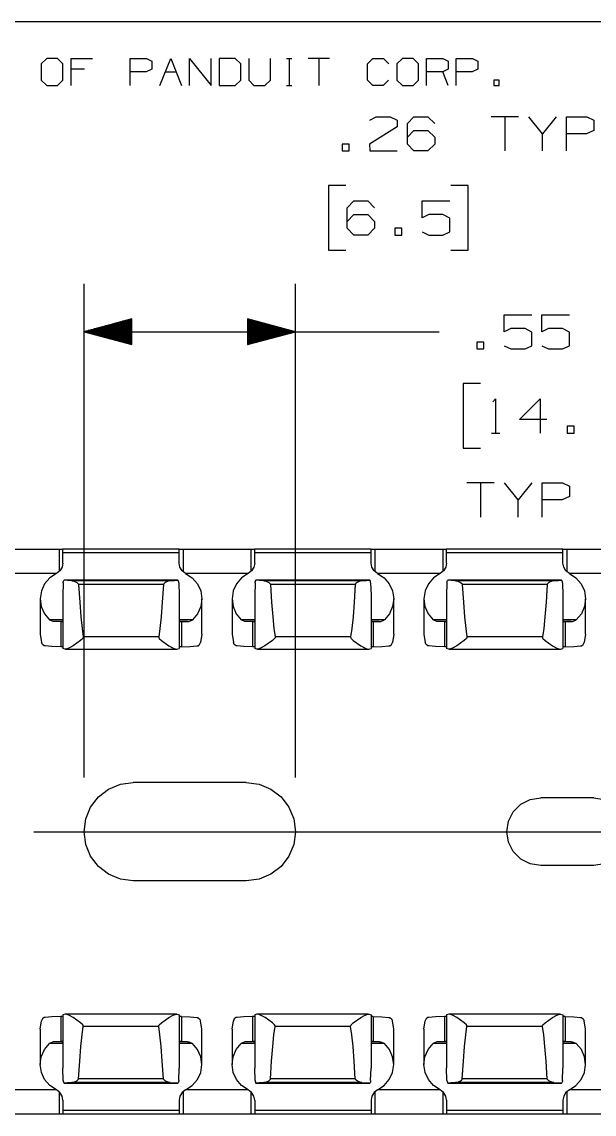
# Model space of a CAD drawing. Extents: x 0.6 to 16.4, y 0.4 to 10.6.
# Drawn here: x 9.144 to 10.636, y 7.793 to 10.642 of the extents above; entities that cross this region are included whole.
import ezdxf

# ---------------------------------------------------------------- set-up
doc = ezdxf.new("R2010")
doc.units = 0
doc.header["$MEASUREMENT"] = 0
doc.layers.add('1', color=7, linetype='Continuous')

msp = doc.modelspace()

# ---------------------------------------------------------------- linework, layer by layer
at = {"layer": '1', "color": 7, "linetype": 'Continuous'}
for p, q in [((16.369932, 10.641915), (0.633067, 10.641915)), ((9.209468, 10.546244), (9.194704, 10.532218)), ((9.237519, 10.546244), (9.209468, 10.546244)), ((9.251545, 10.532218), (9.237519, 10.546244)), ((9.272657, 10.476116), (9.272657, 10.546244)), ((9.272657, 10.546244), (9.328759, 10.546244)), ((9.427086, 10.476116), (9.427086, 10.546244)), ((9.427086, 10.546244), (9.469163, 10.546244)), ((9.469163, 10.546244), (9.483189, 10.5396)), ((9.5043, 10.476116), (9.532351, 10.546244)), ((9.532351, 10.546244), (9.560403, 10.476116)), ((9.581514, 10.476116), (9.581514, 10.546244)), ((9.581514, 10.546244), (9.637617, 10.476116)), ((9.637617, 10.476116), (9.637617, 10.546244)), ((9.700068, 10.546244), (9.65873, 10.546244)), ((9.65873, 10.546244), (9.65873, 10.476116)), ((9.714831, 10.532218), (9.700068, 10.546244)), ((9.735944, 10.546244), (9.735944, 10.490142)), ((9.792046, 10.490142), (9.792046, 10.546244)), ((9.833827, 10.546244), (9.847853, 10.546244)), ((9.841209, 10.546244), (9.841209, 10.476116)), ((9.946475, 10.546244), (9.890372, 10.546244)), ((9.918424, 10.546244), (9.918424, 10.476116)), ((10.044802, 10.532218), (10.058826, 10.546244)), ((10.058826, 10.546244), (10.086878, 10.546244)), ((10.086878, 10.546244), (10.100904, 10.532218)), ((10.136042, 10.546244), (10.121278, 10.532218)), ((10.164092, 10.546244), (10.136042, 10.546244)), ((10.178118, 10.532218), (10.164092, 10.546244)), ((10.19923, 10.476116), (10.19923, 10.546244)), ((10.19923, 10.546244), (10.241306, 10.546244)), ((10.241306, 10.546244), (10.255332, 10.5396)), ((10.276444, 10.476116), (10.276444, 10.546244)), ((10.276444, 10.546244), (10.318521, 10.546244)), ((10.318521, 10.546244), (10.332547, 10.5396)), ((9.194704, 10.532218), (9.194704, 10.490142)), ((9.251545, 10.490142), (9.251545, 10.532218)), ((9.307352, 10.518192), (9.272657, 10.518192)), ((9.483189, 10.518192), (9.468425, 10.511549)), ((9.483189, 10.5396), (9.483189, 10.518192)), ((9.714831, 10.490142), (9.714831, 10.532218)), ((10.044802, 10.490142), (10.044802, 10.532218)), ((10.121278, 10.532218), (10.121278, 10.490142)), ((10.178118, 10.490142), (10.178118, 10.532218)), ((10.255332, 10.518192), (10.241306, 10.511549)), ((10.255332, 10.5396), (10.255332, 10.518192)), ((10.332547, 10.518192), (10.317783, 10.511549)), ((10.332547, 10.5396), (10.332547, 10.518192)), ((9.194704, 10.490142), (9.209468, 10.476116)), ((9.237519, 10.476116), (9.251545, 10.490142)), ((9.468425, 10.511549), (9.427086, 10.511549)), ((9.518326, 10.511549), (9.546377, 10.511549)), ((9.700068, 10.476116), (9.714831, 10.490142)), ((9.735944, 10.490142), (9.749231, 10.476116)), ((9.777282, 10.476116), (9.792046, 10.490142)), ((10.058826, 10.476116), (10.044802, 10.490142)), ((10.100165, 10.490142), (10.08614, 10.476116)), ((10.121278, 10.490142), (10.136042, 10.476116)), ((10.164092, 10.476116), (10.178118, 10.490142)), ((10.241306, 10.511549), (10.19923, 10.511549)), ((10.255332, 10.476116), (10.241306, 10.511549)), ((10.317783, 10.511549), (10.276444, 10.511549)), ((10.388353, 10.490142), (10.374329, 10.490142)), ((10.374329, 10.490142), (10.374329, 10.476116)), ((10.388353, 10.476116), (10.388353, 10.490142)), ((9.209468, 10.476116), (9.237519, 10.476116)), ((9.65873, 10.476116), (9.700068, 10.476116)), ((9.749231, 10.476116), (9.777282, 10.476116)), ((9.833827, 10.476116), (9.847853, 10.476116)), ((10.08614, 10.476116), (10.058826, 10.476116)), ((10.136042, 10.476116), (10.164092, 10.476116)), ((10.374329, 10.476116), (10.388353, 10.476116)), ((10.05103, 10.385857), (10.067904, 10.394294)), ((10.067904, 10.394294), (10.104467, 10.394294)), ((10.104467, 10.394294), (10.12228, 10.385857)), ((10.12228, 10.385857), (10.12228, 10.368044)), ((10.149093, 10.376482), (10.165967, 10.394294)), ((10.149093, 10.323044), (10.149093, 10.376482)), ((10.165967, 10.394294), (10.20253, 10.394294)), ((10.20253, 10.394294), (10.220343, 10.376482)), ((10.43878, 10.394294), (10.36753, 10.394294)), ((10.403155, 10.394294), (10.403155, 10.305232)), ((10.501218, 10.350232), (10.465592, 10.394294)), ((10.536842, 10.394294), (10.501218, 10.350232)), ((10.563655, 10.305232), (10.563655, 10.394294)), ((10.563655, 10.394294), (10.617092, 10.394294)), ((10.617092, 10.394294), (10.634905, 10.385857)), ((10.634905, 10.385857), (10.634905, 10.358669)), ((10.12228, 10.368044), (10.050093, 10.323044)), ((10.149093, 10.340857), (10.165967, 10.358669)), ((10.165967, 10.358669), (10.20253, 10.358669)), ((10.20253, 10.358669), (10.220343, 10.340857)), ((10.501218, 10.305232), (10.501218, 10.350232)), ((10.616155, 10.350232), (10.563655, 10.350232)), ((10.634905, 10.358669), (10.616155, 10.350232)), ((9.99703, 10.323044), (9.979218, 10.323044)), ((9.979218, 10.323044), (9.979218, 10.305232)), ((9.99703, 10.305232), (9.99703, 10.323044)), ((10.050093, 10.323044), (10.05103, 10.305232)), ((10.165967, 10.305232), (10.149093, 10.323044)), ((10.220343, 10.323044), (10.20253, 10.305232)), ((10.220343, 10.340857), (10.220343, 10.323044)), ((9.979218, 10.305232), (9.99703, 10.305232)), ((10.05103, 10.305232), (10.12228, 10.305232)), ((10.20253, 10.305232), (10.165967, 10.305232)), ((9.988592, 10.215232), (9.943592, 10.215232)), ((9.943592, 10.215232), (9.943592, 10.046482)), ((10.307529, 10.215232), (10.26253, 10.215232)), ((10.307529, 10.046482), (10.307529, 10.215232)), ((9.992342, 10.157106), (10.009217, 10.174919)), ((10.009217, 10.174919), (10.04578, 10.174919)), ((10.04578, 10.174919), (10.063592, 10.157106)), ((10.18753, 10.130857), (10.18753, 10.174919)), ((10.18753, 10.174919), (10.259717, 10.174919)), ((9.992342, 10.103669), (9.992342, 10.157106)), ((9.992342, 10.121482), (10.009217, 10.139295)), ((10.009217, 10.139295), (10.04578, 10.139295)), ((10.04578, 10.139295), (10.063592, 10.121482)), ((10.063592, 10.121482), (10.063592, 10.103669)), ((10.205342, 10.139295), (10.18753, 10.130857)), ((10.241905, 10.139295), (10.205342, 10.139295)), ((10.259717, 10.129919), (10.241905, 10.139295)), ((10.259717, 10.094295), (10.259717, 10.129919)), ((10.009217, 10.085856), (9.992342, 10.103669)), ((10.063592, 10.103669), (10.04578, 10.085856)), ((10.134467, 10.103669), (10.116655, 10.103669)), ((10.116655, 10.103669), (10.116655, 10.085856)), ((10.134467, 10.085856), (10.134467, 10.103669)), ((10.18753, 10.094295), (10.205342, 10.085856)), ((10.241905, 10.085856), (10.259717, 10.094295)), ((10.04578, 10.085856), (10.009217, 10.085856)), ((10.116655, 10.085856), (10.134467, 10.085856)), ((10.205342, 10.085856), (10.241905, 10.085856)), ((9.943592, 10.046482), (9.988592, 10.046482)), ((10.26253, 10.046482), (10.307529, 10.046482)), ((9.306363, 8.670603), (9.306363, 9.958728)), ((9.857363, 8.670603), (9.857363, 9.958728)), ((9.431363, 9.867222), (9.306363, 9.833728)), ((9.431363, 9.858728), (9.399664, 9.858728)), ((9.431363, 9.860728), (9.407128, 9.860728)), ((9.431363, 9.862728), (9.414593, 9.862728)), ((9.431363, 9.864728), (9.422056, 9.864728)), ((9.431363, 9.866728), (9.429521, 9.866728)), ((9.431363, 9.866728), (9.429521, 9.866728)), ((9.431363, 9.800235), (9.431363, 9.867222)), ((9.857363, 9.833728), (9.732363, 9.867222)), ((9.732363, 9.867222), (9.732363, 9.800235)), ((9.732363, 9.866728), (9.734205, 9.866728)), ((9.732363, 9.866728), (9.734205, 9.866728)), ((9.732363, 9.864728), (9.74167, 9.864728)), ((9.732363, 9.862728), (9.749133, 9.862728)), ((9.732363, 9.860728), (9.756598, 9.860728)), ((9.732363, 9.858728), (9.764062, 9.858728)), ((10.401363, 9.833728), (10.401363, 9.87779)), ((10.401363, 9.87779), (10.473551, 9.87779)), ((10.499426, 9.833728), (10.499426, 9.87779)), ((10.499426, 9.87779), (10.571613, 9.87779)), ((9.306363, 9.833728), (9.982363, 9.833728)), ((9.306363, 9.833728), (9.431363, 9.800235)), ((9.431363, 9.834728), (9.310095, 9.834728)), ((9.431363, 9.832728), (9.310095, 9.832728)), ((9.431363, 9.836728), (9.317559, 9.836728)), ((9.431363, 9.830728), (9.317559, 9.830728)), ((9.431363, 9.838728), (9.325023, 9.838728)), ((9.431363, 9.840728), (9.332487, 9.840728)), ((9.431363, 9.842728), (9.339952, 9.842728)), ((9.431363, 9.844728), (9.347416, 9.844728)), ((9.431363, 9.846728), (9.354879, 9.846728)), ((9.431363, 9.848728), (9.362344, 9.848728)), ((9.431363, 9.850728), (9.369808, 9.850728)), ((9.431363, 9.852728), (9.377272, 9.852728)), ((9.431363, 9.854728), (9.384736, 9.854728)), ((9.431363, 9.856728), (9.3922, 9.856728)), ((9.732363, 9.856728), (9.771525, 9.856728)), ((9.732363, 9.854728), (9.77899, 9.854728)), ((9.732363, 9.852728), (9.786454, 9.852728)), ((9.732363, 9.850728), (9.793918, 9.850728)), ((9.732363, 9.848728), (9.801382, 9.848728)), ((9.732363, 9.846728), (9.808846, 9.846728)), ((9.732363, 9.844728), (9.81631, 9.844728)), ((9.732363, 9.842728), (9.823774, 9.842728)), ((9.732363, 9.840728), (9.831239, 9.840728)), ((9.732363, 9.838728), (9.838702, 9.838728)), ((9.732363, 9.836728), (9.846167, 9.836728)), ((9.732363, 9.834728), (9.853631, 9.834728)), ((9.732363, 9.800235), (9.857363, 9.833728)), ((9.732363, 9.832728), (9.853631, 9.832728)), ((9.732363, 9.830728), (9.846167, 9.830728)), ((9.982363, 9.833728), (10.232363, 9.833728)), ((10.419175, 9.842166), (10.401363, 9.833728)), ((10.455738, 9.842166), (10.419175, 9.842166)), ((10.473551, 9.83279), (10.455738, 9.842166)), ((10.473551, 9.797166), (10.473551, 9.83279)), ((10.517238, 9.842166), (10.499426, 9.833728)), ((10.553801, 9.842166), (10.517238, 9.842166)), ((10.571613, 9.83279), (10.553801, 9.842166)), ((10.571613, 9.797166), (10.571613, 9.83279)), ((9.431363, 9.828728), (9.325023, 9.828728)), ((9.431363, 9.826728), (9.332487, 9.826728)), ((9.431363, 9.824728), (9.339952, 9.824728)), ((9.431363, 9.822728), (9.347416, 9.822728)), ((9.431363, 9.820728), (9.354879, 9.820728)), ((9.431363, 9.818728), (9.362344, 9.818728)), ((9.431363, 9.816728), (9.369808, 9.816728)), ((9.431363, 9.814728), (9.377272, 9.814728)), ((9.431363, 9.812728), (9.384736, 9.812728)), ((9.431363, 9.810728), (9.3922, 9.810728)), ((9.431363, 9.808728), (9.399664, 9.808728)), ((9.431363, 9.806728), (9.407128, 9.806728)), ((9.431363, 9.804728), (9.414593, 9.804728)), ((9.431363, 9.802728), (9.422056, 9.802728)), ((9.732363, 9.828728), (9.838702, 9.828728)), ((9.732363, 9.826728), (9.831239, 9.826728)), ((9.732363, 9.824728), (9.823774, 9.824728)), ((9.732363, 9.822728), (9.81631, 9.822728)), ((9.732363, 9.820728), (9.808846, 9.820728)), ((9.732363, 9.818728), (9.801382, 9.818728)), ((9.732363, 9.816728), (9.793918, 9.816728)), ((9.732363, 9.814728), (9.786454, 9.814728)), ((9.732363, 9.812728), (9.77899, 9.812728)), ((9.732363, 9.810728), (9.771525, 9.810728)), ((9.732363, 9.808728), (9.764062, 9.808728)), ((9.732363, 9.806728), (9.756598, 9.806728)), ((9.732363, 9.804728), (9.749133, 9.804728)), ((9.732363, 9.802728), (9.74167, 9.802728)), ((10.3483, 9.80654), (10.330488, 9.80654)), ((10.330488, 9.80654), (10.330488, 9.788728)), ((10.3483, 9.788728), (10.3483, 9.80654)), ((9.431363, 9.800728), (9.429521, 9.800728)), ((9.431363, 9.800728), (9.429521, 9.800728)), ((9.732363, 9.800728), (9.734205, 9.800728)), ((9.732363, 9.800728), (9.734205, 9.800728)), ((10.330488, 9.788728), (10.3483, 9.788728)), ((10.401363, 9.797166), (10.419175, 9.788728)), ((10.419175, 9.788728), (10.455738, 9.788728)), ((10.455738, 9.788728), (10.473551, 9.797166)), ((10.499426, 9.797166), (10.517238, 9.788728)), ((10.517238, 9.788728), (10.553801, 9.788728)), ((10.553801, 9.788728), (10.571613, 9.797166)), ((10.339863, 9.698728), (10.294863, 9.698728)), ((10.294863, 9.698728), (10.294863, 9.529978)), ((10.371737, 9.650915), (10.379238, 9.658416)), ((10.379238, 9.658416), (10.379238, 9.569353)), ((10.441675, 9.604978), (10.495113, 9.658416)), ((10.495113, 9.658416), (10.495113, 9.569353)), ((10.512925, 9.604978), (10.441675, 9.604978)), ((10.5838, 9.587166), (10.565988, 9.587166)), ((10.565988, 9.587166), (10.565988, 9.569353)), ((10.5838, 9.569353), (10.5838, 9.587166)), ((10.367988, 9.569353), (10.390488, 9.569353)), ((10.565988, 9.569353), (10.5838, 9.569353)), ((10.294863, 9.529978), (10.339863, 9.529978)), ((10.375488, 9.43904), (10.304238, 9.43904)), ((10.339863, 9.43904), (10.339863, 9.349978)), ((10.437925, 9.394978), (10.402301, 9.43904)), ((10.473551, 9.43904), (10.437925, 9.394978)), ((10.500363, 9.349978), (10.500363, 9.43904)), ((10.500363, 9.43904), (10.553801, 9.43904)), ((10.553801, 9.43904), (10.571613, 9.430603)), ((10.571613, 9.403416), (10.552863, 9.394978)), ((10.571613, 9.430603), (10.571613, 9.403416)), ((10.437925, 9.349978), (10.437925, 9.394978)), ((10.552863, 9.394978), (10.500363, 9.394978)), ((9.241281, 9.265968), (9.06443, 9.265968)), ((9.248351, 9.265969), (9.241281, 9.265968)), ((9.241281, 9.265968), (9.241281, 9.207772)), ((9.25128, 9.265971), (9.248351, 9.265969)), ((9.55443, 9.266324), (9.25128, 9.266324)), ((9.25128, 9.263959), (9.25128, 9.266324)), ((9.25128, 9.257214), (9.25128, 9.263959)), ((9.55443, 9.263959), (9.55443, 9.266324)), ((9.557359, 9.265969), (9.55443, 9.265971)), ((9.55443, 9.257214), (9.55443, 9.263959)), ((9.56443, 9.265968), (9.557359, 9.265969)), ((9.741281, 9.265968), (9.56443, 9.265968)), ((9.56443, 9.265968), (9.56443, 9.207772)), ((9.748351, 9.265969), (9.741281, 9.265968)), ((9.741281, 9.265968), (9.741281, 9.207772)), ((9.75128, 9.265971), (9.748351, 9.265969)), ((10.05443, 9.266324), (9.75128, 9.266324)), ((9.75128, 9.263959), (9.75128, 9.266324)), ((9.75128, 9.257214), (9.75128, 9.263959)), ((10.05443, 9.263959), (10.05443, 9.266324)), ((10.057359, 9.265969), (10.05443, 9.265971)), ((10.05443, 9.257214), (10.05443, 9.263959)), ((10.06443, 9.265968), (10.057359, 9.265969)), ((10.241281, 9.265968), (10.06443, 9.265968)), ((10.06443, 9.265968), (10.06443, 9.207772)), ((10.248351, 9.265969), (10.241281, 9.265968)), ((10.241281, 9.265968), (10.241281, 9.207772)), ((10.25128, 9.265971), (10.248351, 9.265969)), ((10.55443, 9.266324), (10.25128, 9.266324)), ((10.25128, 9.263959), (10.25128, 9.266324)), ((10.25128, 9.257214), (10.25128, 9.263959)), ((10.55443, 9.263959), (10.55443, 9.266324)), ((10.557359, 9.265969), (10.55443, 9.265971)), ((10.55443, 9.257214), (10.55443, 9.263959)), ((10.56443, 9.265968), (10.557359, 9.265969)), ((10.741281, 9.265968), (10.56443, 9.265968)), ((10.56443, 9.265968), (10.56443, 9.207772)), ((9.55443, 9.257214), (9.25128, 9.257214)), ((9.25128, 9.229902), (9.25128, 9.257214)), ((9.55443, 9.229902), (9.55443, 9.257214)), ((10.05443, 9.257214), (9.75128, 9.257214)), ((9.75128, 9.229902), (9.75128, 9.257214)), ((10.05443, 9.229902), (10.05443, 9.257214)), ((10.55443, 9.257214), (10.25128, 9.257214)), ((10.25128, 9.229902), (10.25128, 9.257214)), ((10.55443, 9.229902), (10.55443, 9.257214)), ((9.234407, 9.203203), (9.217188, 9.191751)), ((9.243327, 9.209766), (9.234407, 9.203203)), ((9.249222, 9.219092), (9.243327, 9.209766)), ((9.25128, 9.229902), (9.249222, 9.219092)), ((9.556489, 9.219092), (9.55443, 9.229902)), ((9.562383, 9.209766), (9.556489, 9.219092)), ((9.571302, 9.203203), (9.562383, 9.209766)), ((9.571302, 9.203203), (9.588522, 9.191751)), ((9.734407, 9.203203), (9.717188, 9.191751)), ((9.743327, 9.209766), (9.734407, 9.203203)), ((9.749222, 9.219092), (9.743327, 9.209766)), ((9.75128, 9.229902), (9.749222, 9.219092)), ((10.056489, 9.219092), (10.05443, 9.229902)), ((10.062383, 9.209766), (10.056489, 9.219092)), ((10.071302, 9.203203), (10.062383, 9.209766)), ((10.071302, 9.203203), (10.088522, 9.191751)), ((10.234407, 9.203203), (10.217188, 9.191751)), ((10.243327, 9.209766), (10.234407, 9.203203)), ((10.249222, 9.219092), (10.243327, 9.209766)), ((10.25128, 9.229902), (10.249222, 9.219092)), ((10.556489, 9.219092), (10.55443, 9.229902)), ((10.562383, 9.209766), (10.556489, 9.219092)), ((10.571302, 9.203203), (10.562383, 9.209766)), ((10.571302, 9.203203), (10.588522, 9.191751)), ((9.233612, 9.202815), (9.072098, 9.202815)), ((9.233355, 9.202702), (9.072355, 9.202702)), ((9.203797, 9.176069), (9.195259, 9.157356)), ((9.217188, 9.191751), (9.203797, 9.176069)), ((9.2523, 9.178725), (9.25128, 9.146501)), ((9.2523, 9.178725), (9.25246, 9.180516)), ((9.25246, 9.180516), (9.252913, 9.182995)), ((9.252913, 9.182995), (9.253632, 9.184663)), ((9.253632, 9.184663), (9.254627, 9.185368)), ((9.254627, 9.185368), (9.255074, 9.185362)), ((9.550877, 9.185384), (9.254833, 9.185384)), ((9.550636, 9.185362), (9.255074, 9.185362)), ((9.263115, 9.184361), (9.255074, 9.185362)), ((9.274944, 9.18355), (9.263115, 9.184361)), ((9.530766, 9.18355), (9.274944, 9.18355)), ((9.274944, 9.18355), (9.280248, 9.182597)), ((9.280248, 9.182597), (9.287721, 9.179321)), ((9.287721, 9.179321), (9.289796, 9.177845)), ((9.289796, 9.177845), (9.291581, 9.175931)), ((9.291581, 9.175931), (9.29215, 9.174767)), ((9.29215, 9.174767), (9.292308, 9.173923)), ((9.51356, 9.174767), (9.513402, 9.173923)), ((9.514129, 9.175931), (9.51356, 9.174767)), ((9.515914, 9.177845), (9.514129, 9.175931)), ((9.517989, 9.179321), (9.515914, 9.177845)), ((9.525462, 9.182597), (9.517989, 9.179321)), ((9.530766, 9.18355), (9.525462, 9.182597)), ((9.530766, 9.18355), (9.542596, 9.184361)), ((9.542596, 9.184361), (9.550636, 9.185362)), ((9.551083, 9.185368), (9.550636, 9.185362)), ((9.552078, 9.184663), (9.551083, 9.185368)), ((9.552797, 9.182995), (9.552078, 9.184663)), ((9.55325, 9.180516), (9.552797, 9.182995)), ((9.55341, 9.178725), (9.55325, 9.180516)), ((9.55341, 9.178725), (9.55443, 9.146501)), ((9.733612, 9.202815), (9.572098, 9.202815)), ((9.733355, 9.202702), (9.57223, 9.202702)), ((9.588522, 9.191751), (9.601912, 9.176069)), ((9.601912, 9.176069), (9.610451, 9.157356)), ((9.703797, 9.176069), (9.695259, 9.157356)), ((9.717188, 9.191751), (9.703797, 9.176069)), ((9.7523, 9.178725), (9.75128, 9.146501)), ((9.7523, 9.178725), (9.75246, 9.180516)), ((9.75246, 9.180516), (9.752913, 9.182995)), ((9.752913, 9.182995), (9.753632, 9.184663)), ((9.753632, 9.184663), (9.754627, 9.185368)), ((9.754627, 9.185368), (9.755074, 9.185362)), ((10.050877, 9.185384), (9.754833, 9.185384)), ((10.050636, 9.185362), (9.755074, 9.185362)), ((9.763115, 9.184361), (9.755074, 9.185362)), ((9.774944, 9.18355), (9.763115, 9.184361)), ((10.030766, 9.18355), (9.774944, 9.18355)), ((9.774944, 9.18355), (9.780248, 9.182597)), ((9.780248, 9.182597), (9.787721, 9.179321)), ((9.787721, 9.179321), (9.789796, 9.177845)), ((9.789796, 9.177845), (9.791581, 9.175931)), ((9.791581, 9.175931), (9.79215, 9.174767)), ((9.79215, 9.174767), (9.792308, 9.173923)), ((10.01356, 9.174767), (10.013402, 9.173923)), ((10.014129, 9.175931), (10.01356, 9.174767)), ((10.015914, 9.177845), (10.014129, 9.175931)), ((10.017989, 9.179321), (10.015914, 9.177845)), ((10.025462, 9.182597), (10.017989, 9.179321)), ((10.030766, 9.18355), (10.025462, 9.182597)), ((10.030766, 9.18355), (10.042596, 9.184361)), ((10.042596, 9.184361), (10.050636, 9.185362)), ((10.051083, 9.185368), (10.050636, 9.185362)), ((10.052078, 9.184663), (10.051083, 9.185368)), ((10.052797, 9.182995), (10.052078, 9.184663)), ((10.05325, 9.180516), (10.052797, 9.182995)), ((10.05341, 9.178725), (10.05325, 9.180516)), ((10.05341, 9.178725), (10.05443, 9.146501)), ((10.233612, 9.202815), (10.072098, 9.202815)), ((10.233355, 9.202702), (10.07223, 9.202702)), ((10.088522, 9.191751), (10.101912, 9.176069)), ((10.101912, 9.176069), (10.110451, 9.157356)), ((10.203797, 9.176069), (10.195259, 9.157356)), ((10.217188, 9.191751), (10.203797, 9.176069)), ((10.2523, 9.178725), (10.25128, 9.146501)), ((10.2523, 9.178725), (10.25246, 9.180516)), ((10.25246, 9.180516), (10.252913, 9.182995)), ((10.252913, 9.182995), (10.253632, 9.184663)), ((10.253632, 9.184663), (10.254627, 9.185368)), ((10.254627, 9.185368), (10.255074, 9.185362)), ((10.550877, 9.185384), (10.254833, 9.185384)), ((10.550636, 9.185362), (10.255074, 9.185362)), ((10.263115, 9.184361), (10.255074, 9.185362)), ((10.274944, 9.18355), (10.263115, 9.184361)), ((10.530766, 9.18355), (10.274944, 9.18355)), ((10.274944, 9.18355), (10.280248, 9.182597)), ((10.280248, 9.182597), (10.287721, 9.179321)), ((10.287721, 9.179321), (10.289796, 9.177845)), ((10.289796, 9.177845), (10.291581, 9.175931)), ((10.291581, 9.175931), (10.29215, 9.174767)), ((10.29215, 9.174767), (10.292308, 9.173923)), ((10.51356, 9.174767), (10.513402, 9.173923)), ((10.514129, 9.175931), (10.51356, 9.174767)), ((10.515914, 9.177845), (10.514129, 9.175931)), ((10.517989, 9.179321), (10.515914, 9.177845)), ((10.525462, 9.182597), (10.517989, 9.179321)), ((10.530766, 9.18355), (10.525462, 9.182597)), ((10.530766, 9.18355), (10.542596, 9.184361)), ((10.542596, 9.184361), (10.550636, 9.185362)), ((10.551083, 9.185368), (10.550636, 9.185362)), ((10.552078, 9.184663), (10.551083, 9.185368)), ((10.552797, 9.182995), (10.552078, 9.184663)), ((10.55325, 9.180516), (10.552797, 9.182995)), ((10.55341, 9.178725), (10.55325, 9.180516)), ((10.55341, 9.178725), (10.55443, 9.146501)), ((10.733612, 9.202815), (10.572098, 9.202815)), ((10.733355, 9.202702), (10.57223, 9.202702)), ((10.588522, 9.191751), (10.601912, 9.176069)), ((10.601912, 9.176069), (10.610451, 9.157356)), ((9.195259, 9.157356), (9.192227, 9.137045)), ((9.25128, 9.146501), (9.25128, 9.007239)), ((9.513402, 9.173923), (9.292308, 9.173923)), ((9.292308, 9.173923), (9.295266, 9.127992)), ((9.513402, 9.173923), (9.510444, 9.127992)), ((9.55443, 9.146501), (9.55443, 9.007239)), ((9.610451, 9.157356), (9.613482, 9.137045)), ((9.695259, 9.157356), (9.692227, 9.137045)), ((9.75128, 9.146501), (9.75128, 9.007239)), ((10.013402, 9.173923), (9.792308, 9.173923)), ((9.792308, 9.173923), (9.795266, 9.127992)), ((10.013402, 9.173923), (10.010444, 9.127992)), ((10.05443, 9.146501), (10.05443, 9.007239)), ((10.110451, 9.157356), (10.113482, 9.137045)), ((10.195259, 9.157356), (10.192227, 9.137045)), ((10.25128, 9.146501), (10.25128, 9.007239)), ((10.513402, 9.173923), (10.292308, 9.173923)), ((10.292308, 9.173923), (10.295266, 9.127992)), ((10.513402, 9.173923), (10.510444, 9.127992)), ((10.55443, 9.146501), (10.55443, 9.007239)), ((10.610451, 9.157356), (10.613482, 9.137045)), ((9.192225, 9.136456), (9.192225, 9.044846)), ((9.192227, 9.137045), (9.194934, 9.116688)), ((9.295266, 9.127992), (9.298267, 9.089884)), ((9.510444, 9.127992), (9.507442, 9.089884)), ((9.613482, 9.137045), (9.610776, 9.116688)), ((9.613485, 9.044846), (9.613485, 9.136456)), ((9.692225, 9.136456), (9.692225, 9.044846)), ((9.692227, 9.137045), (9.694934, 9.116688)), ((9.795266, 9.127992), (9.798267, 9.089884)), ((10.010444, 9.127992), (10.007442, 9.089884)), ((10.113482, 9.137045), (10.110776, 9.116688)), ((10.113485, 9.044846), (10.113485, 9.136456)), ((10.192225, 9.136456), (10.192225, 9.044846)), ((10.192227, 9.137045), (10.194934, 9.116688)), ((10.295266, 9.127992), (10.298267, 9.089884)), ((10.510444, 9.127992), (10.507442, 9.089884)), ((10.613482, 9.137045), (10.610776, 9.116688)), ((10.613485, 9.044846), (10.613485, 9.136456)), ((9.194934, 9.116688), (9.203171, 9.097843)), ((9.203171, 9.097843), (9.21631, 9.081953)), ((9.298267, 9.089884), (9.301303, 9.0597)), ((9.507442, 9.089884), (9.504408, 9.0597)), ((9.602539, 9.097843), (9.5894, 9.081953)), ((9.610776, 9.116688), (9.602539, 9.097843)), ((9.694934, 9.116688), (9.703171, 9.097843)), ((9.703171, 9.097843), (9.71631, 9.081953)), ((9.798267, 9.089884), (9.801303, 9.0597)), ((10.007442, 9.089884), (10.004408, 9.0597)), ((10.102539, 9.097843), (10.0894, 9.081953)), ((10.110776, 9.116688), (10.102539, 9.097843)), ((10.194934, 9.116688), (10.203171, 9.097843)), ((10.203171, 9.097843), (10.21631, 9.081953)), ((10.298267, 9.089884), (10.301303, 9.0597)), ((10.507442, 9.089884), (10.504408, 9.0597)), ((10.602539, 9.097843), (10.5894, 9.081953)), ((10.610776, 9.116688), (10.602539, 9.097843)), ((9.251281, 9.081953), (9.21631, 9.081953)), ((9.217688, 9.080846), (9.21631, 9.081953)), ((9.225871, 9.077809), (9.217688, 9.080846)), ((9.229953, 9.077434), (9.225871, 9.077809)), ((9.251285, 9.077434), (9.229953, 9.077434)), ((9.245588, 9.076978), (9.229953, 9.077434)), ((9.25128, 9.076459), (9.245588, 9.076978)), ((9.245588, 9.076978), (9.245588, 9.011868)), ((9.575758, 9.077434), (9.554426, 9.077434)), ((9.5894, 9.081953), (9.554429, 9.081953)), ((9.560122, 9.076978), (9.55443, 9.076459)), ((9.560122, 9.076978), (9.575758, 9.077434)), ((9.560122, 9.076978), (9.560122, 9.011868)), ((9.575758, 9.077434), (9.57984, 9.077809)), ((9.57984, 9.077809), (9.588023, 9.080846)), ((9.588023, 9.080846), (9.5894, 9.081953)), ((9.751281, 9.081953), (9.71631, 9.081953)), ((9.717688, 9.080846), (9.71631, 9.081953)), ((9.725871, 9.077809), (9.717688, 9.080846)), ((9.729953, 9.077434), (9.725871, 9.077809)), ((9.751285, 9.077434), (9.729953, 9.077434)), ((9.745588, 9.076978), (9.729953, 9.077434)), ((9.75128, 9.076459), (9.745588, 9.076978)), ((9.745588, 9.076978), (9.745588, 9.011868)), ((10.075758, 9.077434), (10.054426, 9.077434)), ((10.0894, 9.081953), (10.054429, 9.081953)), ((10.060122, 9.076978), (10.05443, 9.076459)), ((10.060122, 9.076978), (10.075758, 9.077434)), ((10.060122, 9.076978), (10.060122, 9.011868)), ((10.075758, 9.077434), (10.07984, 9.077809)), ((10.07984, 9.077809), (10.088023, 9.080846)), ((10.088023, 9.080846), (10.0894, 9.081953)), ((10.251281, 9.081953), (10.21631, 9.081953)), ((10.217688, 9.080846), (10.21631, 9.081953)), ((10.225871, 9.077809), (10.217688, 9.080846)), ((10.229953, 9.077434), (10.225871, 9.077809)), ((10.251285, 9.077434), (10.229953, 9.077434)), ((10.245588, 9.076978), (10.229953, 9.077434)), ((10.25128, 9.076459), (10.245588, 9.076978)), ((10.245588, 9.076978), (10.245588, 9.011868)), ((10.575758, 9.077434), (10.554426, 9.077434)), ((10.5894, 9.081953), (10.554429, 9.081953)), ((10.560122, 9.076978), (10.55443, 9.076459)), ((10.560122, 9.076978), (10.575758, 9.077434)), ((10.560122, 9.076978), (10.560122, 9.011868)), ((10.575758, 9.077434), (10.57984, 9.077809)), ((10.57984, 9.077809), (10.588023, 9.080846)), ((10.588023, 9.080846), (10.5894, 9.081953)), ((9.192225, 9.044846), (9.195574, 9.022913)), ((9.303114, 9.033689), (9.297503, 9.02826)), ((9.301303, 9.0597), (9.304364, 9.037522)), ((9.304158, 9.035522), (9.303114, 9.033689)), ((9.304415, 9.036773), (9.304158, 9.035522)), ((9.501346, 9.037522), (9.304364, 9.037522)), ((9.304364, 9.037522), (9.304415, 9.036773)), ((9.501346, 9.037522), (9.501295, 9.036773)), ((9.501295, 9.036773), (9.501552, 9.035522)), ((9.504408, 9.0597), (9.501346, 9.037522)), ((9.501552, 9.035522), (9.502596, 9.033689)), ((9.502596, 9.033689), (9.508206, 9.02826)), ((9.613485, 9.044846), (9.610137, 9.022913)), ((9.692225, 9.044846), (9.695574, 9.022913)), ((9.803114, 9.033689), (9.797503, 9.02826)), ((9.801303, 9.0597), (9.804364, 9.037522)), ((9.804158, 9.035522), (9.803114, 9.033689)), ((9.804415, 9.036773), (9.804158, 9.035522)), ((10.001346, 9.037522), (9.804364, 9.037522)), ((9.804364, 9.037522), (9.804415, 9.036773)), ((10.001346, 9.037522), (10.001295, 9.036773)), ((10.001295, 9.036773), (10.001552, 9.035522)), ((10.004408, 9.0597), (10.001346, 9.037522)), ((10.001552, 9.035522), (10.002596, 9.033689)), ((10.002596, 9.033689), (10.008206, 9.02826)), ((10.113485, 9.044846), (10.110137, 9.022913)), ((10.192225, 9.044846), (10.195574, 9.022913)), ((10.303114, 9.033689), (10.297503, 9.02826)), ((10.301303, 9.0597), (10.304364, 9.037522)), ((10.304158, 9.035522), (10.303114, 9.033689)), ((10.304415, 9.036773), (10.304158, 9.035522)), ((10.501346, 9.037522), (10.304364, 9.037522)), ((10.304364, 9.037522), (10.304415, 9.036773)), ((10.501346, 9.037522), (10.501295, 9.036773)), ((10.501295, 9.036773), (10.501552, 9.035522)), ((10.504408, 9.0597), (10.501346, 9.037522)), ((10.501552, 9.035522), (10.502596, 9.033689)), ((10.502596, 9.033689), (10.508206, 9.02826)), ((10.613485, 9.044846), (10.610137, 9.022913)), ((9.198058, 9.017778), (9.195574, 9.022913)), ((9.202712, 9.014392), (9.198058, 9.017778)), ((9.205215, 9.013875), (9.202712, 9.014392)), ((9.222857, 9.012636), (9.205215, 9.013875)), ((9.245588, 9.011868), (9.222857, 9.012636)), ((9.25128, 9.01135), (9.245588, 9.011868)), ((9.257197, 9.00548), (9.25128, 9.007239)), ((9.259235, 9.005456), (9.257197, 9.00548)), ((9.258317, 9.005407), (9.547393, 9.005407)), ((9.266629, 9.007771), (9.259235, 9.005456)), ((9.278059, 9.014223), (9.266629, 9.007771)), ((9.297503, 9.02826), (9.278059, 9.014223)), ((9.508206, 9.02826), (9.527651, 9.014223)), ((9.527651, 9.014223), (9.539081, 9.007771)), ((9.539081, 9.007771), (9.546474, 9.005456)), ((9.546474, 9.005456), (9.548512, 9.00548)), ((9.548512, 9.00548), (9.55443, 9.007239)), ((9.560122, 9.011868), (9.55443, 9.01135)), ((9.560122, 9.011868), (9.582854, 9.012636)), ((9.582854, 9.012636), (9.600495, 9.013875)), ((9.600495, 9.013875), (9.602998, 9.014392)), ((9.602998, 9.014392), (9.607652, 9.017778)), ((9.607652, 9.017778), (9.610137, 9.022913)), ((9.698058, 9.017778), (9.695574, 9.022913)), ((9.702712, 9.014392), (9.698058, 9.017778)), ((9.705215, 9.013875), (9.702712, 9.014392)), ((9.722857, 9.012636), (9.705215, 9.013875)), ((9.745588, 9.011868), (9.722857, 9.012636)), ((9.75128, 9.01135), (9.745588, 9.011868)), ((9.757197, 9.00548), (9.75128, 9.007239)), ((9.759235, 9.005456), (9.757197, 9.00548)), ((9.758317, 9.005407), (10.047393, 9.005407)), ((9.766629, 9.007771), (9.759235, 9.005456)), ((9.778059, 9.014223), (9.766629, 9.007771)), ((9.797503, 9.02826), (9.778059, 9.014223)), ((10.008206, 9.02826), (10.027651, 9.014223)), ((10.027651, 9.014223), (10.039081, 9.007771)), ((10.039081, 9.007771), (10.046474, 9.005456)), ((10.046474, 9.005456), (10.048512, 9.00548)), ((10.048512, 9.00548), (10.05443, 9.007239)), ((10.060122, 9.011868), (10.05443, 9.01135)), ((10.060122, 9.011868), (10.082854, 9.012636)), ((10.082854, 9.012636), (10.100495, 9.013875)), ((10.100495, 9.013875), (10.102998, 9.014392)), ((10.102998, 9.014392), (10.107652, 9.017778)), ((10.107652, 9.017778), (10.110137, 9.022913)), ((10.198058, 9.017778), (10.195574, 9.022913)), ((10.202712, 9.014392), (10.198058, 9.017778)), ((10.205215, 9.013875), (10.202712, 9.014392)), ((10.222857, 9.012636), (10.205215, 9.013875)), ((10.245588, 9.011868), (10.222857, 9.012636)), ((10.25128, 9.01135), (10.245588, 9.011868)), ((10.257197, 9.00548), (10.25128, 9.007239)), ((10.259235, 9.005456), (10.257197, 9.00548)), ((10.258317, 9.005407), (10.547393, 9.005407)), ((10.266629, 9.007771), (10.259235, 9.005456)), ((10.278059, 9.014223), (10.266629, 9.007771)), ((10.297503, 9.02826), (10.278059, 9.014223)), ((10.508206, 9.02826), (10.527651, 9.014223)), ((10.527651, 9.014223), (10.539081, 9.007771)), ((10.539081, 9.007771), (10.546474, 9.005456)), ((10.546474, 9.005456), (10.548512, 9.00548)), ((10.548512, 9.00548), (10.55443, 9.007239)), ((10.560122, 9.011868), (10.55443, 9.01135)), ((10.560122, 9.011868), (10.582854, 9.012636)), ((10.582854, 9.012636), (10.600495, 9.013875)), ((10.600495, 9.013875), (10.602998, 9.014392)), ((10.602998, 9.014392), (10.607652, 9.017778)), ((10.607652, 9.017778), (10.610137, 9.022913)), ((9.343853, 8.620023), (9.370363, 8.640365)), ((9.370363, 8.640365), (9.401234, 8.653152)), ((9.401234, 8.653152), (9.434363, 8.657513)), ((9.729362, 8.657513), (9.434363, 8.657513)), ((9.729362, 8.657513), (9.762492, 8.653152)), ((9.762492, 8.653152), (9.793363, 8.640365)), ((9.793363, 8.640365), (9.819873, 8.620023)), ((9.323512, 8.593513), (9.343853, 8.620023)), ((9.819873, 8.620023), (9.840214, 8.593513)), ((10.444844, 8.601111), (10.469515, 8.613682)), ((10.469515, 8.613682), (10.496863, 8.618013)), ((10.634863, 8.618013), (10.496863, 8.618013)), ((10.634863, 8.618013), (10.66221, 8.613682)), ((9.310724, 8.562642), (9.323512, 8.593513)), ((9.840214, 8.593513), (9.853002, 8.562642)), ((10.412694, 8.556861), (10.425265, 8.581532)), ((10.425265, 8.581532), (10.444844, 8.601111)), ((9.306363, 8.529513), (9.310724, 8.562642)), ((9.853002, 8.562642), (9.857363, 8.529513)), ((10.408363, 8.529513), (10.412694, 8.556861)), ((9.175361, 8.529513), (10.764364, 8.529513)), ((9.310724, 8.496385), (9.306363, 8.529513)), ((9.857363, 8.529513), (9.853002, 8.496385)), ((10.412694, 8.502165), (10.408363, 8.529513)), ((9.323512, 8.465513), (9.310724, 8.496385)), ((9.853002, 8.496385), (9.840214, 8.465513)), ((10.425265, 8.477494), (10.412694, 8.502165)), ((9.343853, 8.439003), (9.323512, 8.465513)), ((9.840214, 8.465513), (9.819873, 8.439003)), ((10.444844, 8.457915), (10.425265, 8.477494)), ((9.370363, 8.418662), (9.343853, 8.439003)), ((9.819873, 8.439003), (9.793363, 8.418662)), ((10.469515, 8.445345), (10.444844, 8.457915)), ((10.496863, 8.441013), (10.469515, 8.445345)), ((10.634863, 8.441013), (10.496863, 8.441013)), ((10.66221, 8.445345), (10.634863, 8.441013)), ((9.401234, 8.405874), (9.370363, 8.418662)), ((9.434363, 8.401513), (9.401234, 8.405874)), ((9.762492, 8.405874), (9.729362, 8.401513)), ((9.793363, 8.418662), (9.762492, 8.405874)), ((9.729362, 8.401513), (9.434363, 8.401513)), ((9.192225, 8.01418), (9.195574, 8.036113)), ((9.198058, 8.041248), (9.195574, 8.036113)), ((9.202712, 8.044634), (9.198058, 8.041248)), ((9.205215, 8.045151), (9.202712, 8.044634)), ((9.222857, 8.04639), (9.205215, 8.045151)), ((9.245588, 8.047158), (9.222857, 8.04639)), ((9.25128, 8.047677), (9.245588, 8.047158)), ((9.245588, 8.047158), (9.245588, 7.982049)), ((9.257197, 8.053547), (9.25128, 8.051786)), ((9.25128, 8.051786), (9.25128, 7.912526)), ((9.259264, 8.053567), (9.257197, 8.053547)), ((9.547391, 8.053618), (9.258319, 8.053618)), ((9.266676, 8.051235), (9.259264, 8.053567)), ((9.278144, 8.044749), (9.266676, 8.051235)), ((9.297583, 8.030701), (9.278144, 8.044749)), ((9.508127, 8.030701), (9.527566, 8.044749)), ((9.527566, 8.044749), (9.539035, 8.051235)), ((9.539035, 8.051235), (9.546446, 8.053567)), ((9.546446, 8.053567), (9.548512, 8.053547)), ((9.548512, 8.053547), (9.55443, 8.051786)), ((9.55443, 8.051786), (9.55443, 7.912526)), ((9.560122, 8.047158), (9.55443, 8.047677)), ((9.560122, 8.047158), (9.582854, 8.04639)), ((9.560122, 8.047158), (9.560122, 7.982049)), ((9.582854, 8.04639), (9.600495, 8.045151)), ((9.600495, 8.045151), (9.602998, 8.044634)), ((9.602998, 8.044634), (9.607652, 8.041248)), ((9.607652, 8.041248), (9.610137, 8.036113)), ((9.613485, 8.01418), (9.610137, 8.036113)), ((9.692225, 8.01418), (9.695574, 8.036113)), ((9.698058, 8.041248), (9.695574, 8.036113)), ((9.702712, 8.044634), (9.698058, 8.041248)), ((9.705215, 8.045151), (9.702712, 8.044634)), ((9.722857, 8.04639), (9.705215, 8.045151)), ((9.745588, 8.047158), (9.722857, 8.04639)), ((9.75128, 8.047677), (9.745588, 8.047158)), ((9.745588, 8.047158), (9.745588, 7.982049)), ((9.757197, 8.053547), (9.75128, 8.051786)), ((9.75128, 8.051786), (9.75128, 7.912526)), ((9.759264, 8.053567), (9.757197, 8.053547)), ((10.047391, 8.053618), (9.758319, 8.053618)), ((9.766676, 8.051235), (9.759264, 8.053567)), ((9.778144, 8.044749), (9.766676, 8.051235)), ((9.797583, 8.030701), (9.778144, 8.044749)), ((10.008127, 8.030701), (10.027566, 8.044749)), ((10.027566, 8.044749), (10.039035, 8.051235)), ((10.039035, 8.051235), (10.046446, 8.053567)), ((10.046446, 8.053567), (10.048512, 8.053547)), ((10.048512, 8.053547), (10.05443, 8.051786)), ((10.05443, 8.051786), (10.05443, 7.912526)), ((10.060122, 8.047158), (10.05443, 8.047677)), ((10.060122, 8.047158), (10.082854, 8.04639)), ((10.060122, 8.047158), (10.060122, 7.982049)), ((10.082854, 8.04639), (10.100495, 8.045151)), ((10.100495, 8.045151), (10.102998, 8.044634)), ((10.102998, 8.044634), (10.107652, 8.041248)), ((10.107652, 8.041248), (10.110137, 8.036113)), ((10.113485, 8.01418), (10.110137, 8.036113)), ((10.192225, 8.01418), (10.195574, 8.036113)), ((10.198058, 8.041248), (10.195574, 8.036113)), ((10.202712, 8.044634), (10.198058, 8.041248)), ((10.205215, 8.045151), (10.202712, 8.044634)), ((10.222857, 8.04639), (10.205215, 8.045151)), ((10.245588, 8.047158), (10.222857, 8.04639)), ((10.25128, 8.047677), (10.245588, 8.047158)), ((10.245588, 8.047158), (10.245588, 7.982049)), ((10.257197, 8.053547), (10.25128, 8.051786)), ((10.25128, 8.051786), (10.25128, 7.912526)), ((10.259264, 8.053567), (10.257197, 8.053547)), ((10.547391, 8.053618), (10.258319, 8.053618)), ((10.266676, 8.051235), (10.259264, 8.053567)), ((10.278144, 8.044749), (10.266676, 8.051235)), ((10.297583, 8.030701), (10.278144, 8.044749)), ((10.508127, 8.030701), (10.527566, 8.044749)), ((10.527566, 8.044749), (10.539035, 8.051235)), ((10.539035, 8.051235), (10.546446, 8.053567)), ((10.546446, 8.053567), (10.548512, 8.053547)), ((10.548512, 8.053547), (10.55443, 8.051786)), ((10.55443, 8.051786), (10.55443, 7.912526)), ((10.560122, 8.047158), (10.55443, 8.047677)), ((10.560122, 8.047158), (10.582854, 8.04639)), ((10.560122, 8.047158), (10.560122, 7.982049)), ((10.582854, 8.04639), (10.600495, 8.045151)), ((10.600495, 8.045151), (10.602998, 8.044634)), ((10.602998, 8.044634), (10.607652, 8.041248)), ((10.607652, 8.041248), (10.610137, 8.036113)), ((10.613485, 8.01418), (10.610137, 8.036113)), ((9.192225, 8.014181), (9.192225, 7.922569)), ((9.303127, 8.02532), (9.297583, 8.030701)), ((9.301303, 7.999326), (9.304364, 8.021504)), ((9.304165, 8.023487), (9.303127, 8.02532)), ((9.304417, 8.022122), (9.304165, 8.023487)), ((9.304364, 8.021504), (9.304417, 8.022122)), ((9.501346, 8.021504), (9.304364, 8.021504)), ((9.501293, 8.022122), (9.501545, 8.023487)), ((9.501346, 8.021504), (9.501293, 8.022122)), ((9.504408, 7.999326), (9.501346, 8.021504)), ((9.501545, 8.023487), (9.502584, 8.02532)), ((9.502584, 8.02532), (9.508127, 8.030701)), ((9.613485, 7.922569), (9.613485, 8.014181)), ((9.692225, 8.014181), (9.692225, 7.922569)), ((9.803127, 8.02532), (9.797583, 8.030701)), ((9.801303, 7.999326), (9.804364, 8.021504)), ((9.804165, 8.023487), (9.803127, 8.02532)), ((9.804417, 8.022122), (9.804165, 8.023487)), ((9.804364, 8.021504), (9.804417, 8.022122)), ((10.001346, 8.021504), (9.804364, 8.021504)), ((10.001293, 8.022122), (10.001545, 8.023487)), ((10.001346, 8.021504), (10.001293, 8.022122)), ((10.004408, 7.999326), (10.001346, 8.021504)), ((10.001545, 8.023487), (10.002584, 8.02532)), ((10.002584, 8.02532), (10.008127, 8.030701)), ((10.113485, 7.922569), (10.113485, 8.014181)), ((10.192225, 8.014181), (10.192225, 7.922569)), ((10.303127, 8.02532), (10.297583, 8.030701)), ((10.301303, 7.999326), (10.304364, 8.021504)), ((10.304165, 8.023487), (10.303127, 8.02532)), ((10.304417, 8.022122), (10.304165, 8.023487)), ((10.304364, 8.021504), (10.304417, 8.022122)), ((10.501346, 8.021504), (10.304364, 8.021504)), ((10.501293, 8.022122), (10.501545, 8.023487)), ((10.501346, 8.021504), (10.501293, 8.022122)), ((10.504408, 7.999326), (10.501346, 8.021504)), ((10.501545, 8.023487), (10.502584, 8.02532)), ((10.502584, 8.02532), (10.508127, 8.030701)), ((10.613485, 7.922569), (10.613485, 8.014181)), ((9.217688, 7.97818), (9.21631, 7.977073)), ((9.225871, 7.981216), (9.217688, 7.97818)), ((9.229953, 7.981593), (9.225871, 7.981216)), ((9.245588, 7.982049), (9.229953, 7.981593)), ((9.251285, 7.981593), (9.229953, 7.981593)), ((9.25128, 7.982567), (9.245588, 7.982049)), ((9.298267, 7.969142), (9.301303, 7.999326)), ((9.507442, 7.969142), (9.504408, 7.999326)), ((9.575758, 7.981593), (9.554426, 7.981593)), ((9.560122, 7.982049), (9.55443, 7.982567)), ((9.560122, 7.982049), (9.575758, 7.981593)), ((9.575758, 7.981593), (9.57984, 7.981216)), ((9.57984, 7.981216), (9.588023, 7.97818)), ((9.588023, 7.97818), (9.5894, 7.977073)), ((9.717688, 7.97818), (9.71631, 7.977073)), ((9.725871, 7.981216), (9.717688, 7.97818)), ((9.729953, 7.981593), (9.725871, 7.981216)), ((9.745588, 7.982049), (9.729953, 7.981593)), ((9.751285, 7.981593), (9.729953, 7.981593)), ((9.75128, 7.982567), (9.745588, 7.982049)), ((9.798267, 7.969142), (9.801303, 7.999326)), ((10.007442, 7.969142), (10.004408, 7.999326)), ((10.075758, 7.981593), (10.054426, 7.981593)), ((10.060122, 7.982049), (10.05443, 7.982567)), ((10.060122, 7.982049), (10.075758, 7.981593)), ((10.075758, 7.981593), (10.07984, 7.981216)), ((10.07984, 7.981216), (10.088023, 7.97818)), ((10.088023, 7.97818), (10.0894, 7.977073)), ((10.217688, 7.97818), (10.21631, 7.977073)), ((10.225871, 7.981216), (10.217688, 7.97818)), ((10.229953, 7.981593), (10.225871, 7.981216)), ((10.245588, 7.982049), (10.229953, 7.981593)), ((10.251285, 7.981593), (10.229953, 7.981593)), ((10.25128, 7.982567), (10.245588, 7.982049)), ((10.298267, 7.969142), (10.301303, 7.999326)), ((10.507442, 7.969142), (10.504408, 7.999326)), ((10.575758, 7.981593), (10.554426, 7.981593)), ((10.560122, 7.982049), (10.55443, 7.982567)), ((10.560122, 7.982049), (10.575758, 7.981593)), ((10.575758, 7.981593), (10.57984, 7.981216)), ((10.57984, 7.981216), (10.588023, 7.97818)), ((10.588023, 7.97818), (10.5894, 7.977073)), ((9.194934, 7.942338), (9.203171, 7.961183)), ((9.203171, 7.961183), (9.21631, 7.977073)), ((9.251281, 7.977073), (9.21631, 7.977073)), ((9.295266, 7.931035), (9.298267, 7.969142)), ((9.510444, 7.931035), (9.507442, 7.969142)), ((9.5894, 7.977073), (9.554429, 7.977073)), ((9.602539, 7.961183), (9.5894, 7.977073)), ((9.610776, 7.942338), (9.602539, 7.961183)), ((9.694934, 7.942338), (9.703171, 7.961183)), ((9.703171, 7.961183), (9.71631, 7.977073)), ((9.751281, 7.977073), (9.71631, 7.977073)), ((9.795266, 7.931035), (9.798267, 7.969142)), ((10.010444, 7.931035), (10.007442, 7.969142)), ((10.0894, 7.977073), (10.054429, 7.977073)), ((10.102539, 7.961183), (10.0894, 7.977073)), ((10.110776, 7.942338), (10.102539, 7.961183)), ((10.194934, 7.942338), (10.203171, 7.961183)), ((10.203171, 7.961183), (10.21631, 7.977073)), ((10.251281, 7.977073), (10.21631, 7.977073)), ((10.295266, 7.931035), (10.298267, 7.969142)), ((10.510444, 7.931035), (10.507442, 7.969142)), ((10.5894, 7.977073), (10.554429, 7.977073)), ((10.602539, 7.961183), (10.5894, 7.977073)), ((10.610776, 7.942338), (10.602539, 7.961183)), ((9.192227, 7.921981), (9.194934, 7.942338)), ((9.195259, 7.90167), (9.192227, 7.921981)), ((9.292308, 7.885103), (9.295266, 7.931035)), ((9.513402, 7.885103), (9.510444, 7.931035)), ((9.610451, 7.90167), (9.613482, 7.921981)), ((9.613482, 7.921981), (9.610776, 7.942338)), ((9.692227, 7.921981), (9.694934, 7.942338)), ((9.695259, 7.90167), (9.692227, 7.921981)), ((9.792308, 7.885103), (9.795266, 7.931035)), ((10.013402, 7.885103), (10.010444, 7.931035)), ((10.110451, 7.90167), (10.113482, 7.921981)), ((10.113482, 7.921981), (10.110776, 7.942338)), ((10.192227, 7.921981), (10.194934, 7.942338)), ((10.195259, 7.90167), (10.192227, 7.921981)), ((10.292308, 7.885103), (10.295266, 7.931035)), ((10.513402, 7.885103), (10.510444, 7.931035)), ((10.610451, 7.90167), (10.613482, 7.921981)), ((10.613482, 7.921981), (10.610776, 7.942338)), ((9.203797, 7.882956), (9.195259, 7.90167)), ((9.2523, 7.880301), (9.25128, 7.912526)), ((9.55341, 7.880301), (9.55443, 7.912526)), ((9.601912, 7.882956), (9.610451, 7.90167)), ((9.703797, 7.882956), (9.695259, 7.90167)), ((9.7523, 7.880301), (9.75128, 7.912526)), ((10.05341, 7.880301), (10.05443, 7.912526)), ((10.101912, 7.882956), (10.110451, 7.90167)), ((10.203797, 7.882956), (10.195259, 7.90167)), ((10.2523, 7.880301), (10.25128, 7.912526)), ((10.55341, 7.880301), (10.55443, 7.912526)), ((10.601912, 7.882956), (10.610451, 7.90167)), ((9.217188, 7.867274), (9.203797, 7.882956)), ((9.234407, 7.855823), (9.217188, 7.867274)), ((9.2523, 7.880301), (9.25246, 7.87851)), ((9.25246, 7.87851), (9.252913, 7.876031)), ((9.252913, 7.876031), (9.253632, 7.874363)), ((9.253632, 7.874363), (9.254627, 7.873659)), ((9.254627, 7.873659), (9.255074, 7.873664)), ((9.254833, 7.873642), (9.550877, 7.873642)), ((9.263115, 7.874666), (9.255074, 7.873664)), ((9.550636, 7.873664), (9.255074, 7.873664)), ((9.274944, 7.875476), (9.263115, 7.874666)), ((9.274944, 7.875476), (9.280248, 7.876429)), ((9.530766, 7.875476), (9.274944, 7.875476)), ((9.280248, 7.876429), (9.287721, 7.879705)), ((9.287721, 7.879705), (9.289796, 7.881181)), ((9.289796, 7.881181), (9.291581, 7.883095)), ((9.291581, 7.883095), (9.29215, 7.884259)), ((9.29215, 7.884259), (9.292308, 7.885103)), ((9.513402, 7.885103), (9.292308, 7.885103)), ((9.51356, 7.884259), (9.513402, 7.885103)), ((9.514129, 7.883095), (9.51356, 7.884259)), ((9.515914, 7.881181), (9.514129, 7.883095)), ((9.517989, 7.879705), (9.515914, 7.881181)), ((9.525462, 7.876429), (9.517989, 7.879705)), ((9.530766, 7.875476), (9.525462, 7.876429)), ((9.530766, 7.875476), (9.542596, 7.874666)), ((9.542596, 7.874666), (9.550636, 7.873664)), ((9.551083, 7.873659), (9.550636, 7.873664)), ((9.552078, 7.874363), (9.551083, 7.873659)), ((9.552797, 7.876031), (9.552078, 7.874363)), ((9.55325, 7.87851), (9.552797, 7.876031)), ((9.55341, 7.880301), (9.55325, 7.87851)), ((9.571302, 7.855823), (9.588522, 7.867274)), ((9.588522, 7.867274), (9.601912, 7.882956)), ((9.717188, 7.867274), (9.703797, 7.882956)), ((9.734407, 7.855823), (9.717188, 7.867274)), ((9.7523, 7.880301), (9.75246, 7.87851)), ((9.75246, 7.87851), (9.752913, 7.876031)), ((9.752913, 7.876031), (9.753632, 7.874363)), ((9.753632, 7.874363), (9.754627, 7.873659)), ((9.754627, 7.873659), (9.755074, 7.873664)), ((9.754833, 7.873642), (10.050877, 7.873642)), ((9.763115, 7.874666), (9.755074, 7.873664)), ((10.050636, 7.873664), (9.755074, 7.873664)), ((9.774944, 7.875476), (9.763115, 7.874666)), ((9.774944, 7.875476), (9.780248, 7.876429)), ((10.030766, 7.875476), (9.774944, 7.875476)), ((9.780248, 7.876429), (9.787721, 7.879705)), ((9.787721, 7.879705), (9.789796, 7.881181)), ((9.789796, 7.881181), (9.791581, 7.883095)), ((9.791581, 7.883095), (9.79215, 7.884259)), ((9.79215, 7.884259), (9.792308, 7.885103)), ((10.013402, 7.885103), (9.792308, 7.885103)), ((10.01356, 7.884259), (10.013402, 7.885103)), ((10.014129, 7.883095), (10.01356, 7.884259)), ((10.015914, 7.881181), (10.014129, 7.883095)), ((10.017989, 7.879705), (10.015914, 7.881181)), ((10.025462, 7.876429), (10.017989, 7.879705)), ((10.030766, 7.875476), (10.025462, 7.876429)), ((10.030766, 7.875476), (10.042596, 7.874666)), ((10.042596, 7.874666), (10.050636, 7.873664)), ((10.051083, 7.873659), (10.050636, 7.873664)), ((10.052078, 7.874363), (10.051083, 7.873659)), ((10.052797, 7.876031), (10.052078, 7.874363)), ((10.05325, 7.87851), (10.052797, 7.876031)), ((10.05341, 7.880301), (10.05325, 7.87851)), ((10.071302, 7.855823), (10.088522, 7.867274)), ((10.088522, 7.867274), (10.101912, 7.882956)), ((10.217188, 7.867274), (10.203797, 7.882956)), ((10.234407, 7.855823), (10.217188, 7.867274)), ((10.2523, 7.880301), (10.25246, 7.87851)), ((10.25246, 7.87851), (10.252913, 7.876031)), ((10.252913, 7.876031), (10.253632, 7.874363)), ((10.253632, 7.874363), (10.254627, 7.873659)), ((10.254627, 7.873659), (10.255074, 7.873664)), ((10.254833, 7.873642), (10.550877, 7.873642)), ((10.263115, 7.874666), (10.255074, 7.873664)), ((10.550636, 7.873664), (10.255074, 7.873664)), ((10.274944, 7.875476), (10.263115, 7.874666)), ((10.274944, 7.875476), (10.280248, 7.876429)), ((10.530766, 7.875476), (10.274944, 7.875476)), ((10.280248, 7.876429), (10.287721, 7.879705)), ((10.287721, 7.879705), (10.289796, 7.881181)), ((10.289796, 7.881181), (10.291581, 7.883095)), ((10.291581, 7.883095), (10.29215, 7.884259)), ((10.29215, 7.884259), (10.292308, 7.885103)), ((10.513402, 7.885103), (10.292308, 7.885103)), ((10.51356, 7.884259), (10.513402, 7.885103)), ((10.514129, 7.883095), (10.51356, 7.884259)), ((10.515914, 7.881181), (10.514129, 7.883095)), ((10.517989, 7.879705), (10.515914, 7.881181)), ((10.525462, 7.876429), (10.517989, 7.879705)), ((10.530766, 7.875476), (10.525462, 7.876429)), ((10.530766, 7.875476), (10.542596, 7.874666)), ((10.542596, 7.874666), (10.550636, 7.873664)), ((10.551083, 7.873659), (10.550636, 7.873664)), ((10.552078, 7.874363), (10.551083, 7.873659)), ((10.552797, 7.876031), (10.552078, 7.874363)), ((10.55325, 7.87851), (10.552797, 7.876031)), ((10.55341, 7.880301), (10.55325, 7.87851)), ((10.571302, 7.855823), (10.588522, 7.867274)), ((10.588522, 7.867274), (10.601912, 7.882956)), ((9.233612, 7.856211), (9.072098, 7.856211)), ((9.233355, 7.856325), (9.072355, 7.856325)), ((9.243327, 7.84926), (9.234407, 7.855823)), ((9.241281, 7.851254), (9.241281, 7.793058)), ((9.249222, 7.839934), (9.243327, 7.84926)), ((9.25128, 7.829124), (9.249222, 7.839934)), ((9.556489, 7.839934), (9.55443, 7.829124)), ((9.562383, 7.84926), (9.556489, 7.839934)), ((9.571302, 7.855823), (9.562383, 7.84926)), ((9.56443, 7.851254), (9.56443, 7.793058)), ((9.733612, 7.856211), (9.572098, 7.856211)), ((9.733355, 7.856325), (9.57223, 7.856325)), ((9.743327, 7.84926), (9.734407, 7.855823)), ((9.741281, 7.851254), (9.741281, 7.793058)), ((9.749222, 7.839934), (9.743327, 7.84926)), ((9.75128, 7.829124), (9.749222, 7.839934)), ((10.056489, 7.839934), (10.05443, 7.829124)), ((10.062383, 7.84926), (10.056489, 7.839934)), ((10.071302, 7.855823), (10.062383, 7.84926)), ((10.06443, 7.851254), (10.06443, 7.793058)), ((10.233612, 7.856211), (10.072098, 7.856211)), ((10.233355, 7.856325), (10.07223, 7.856325)), ((10.243327, 7.84926), (10.234407, 7.855823)), ((10.241281, 7.851254), (10.241281, 7.793058)), ((10.249222, 7.839934), (10.243327, 7.84926)), ((10.25128, 7.829124), (10.249222, 7.839934)), ((10.556489, 7.839934), (10.55443, 7.829124)), ((10.562383, 7.84926), (10.556489, 7.839934)), ((10.571302, 7.855823), (10.562383, 7.84926)), ((10.56443, 7.851254), (10.56443, 7.793058)), ((10.733612, 7.856211), (10.572098, 7.856211)), ((10.733355, 7.856325), (10.57223, 7.856325)), ((9.25128, 7.829124), (9.25128, 7.801813)), ((9.55443, 7.829124), (9.55443, 7.801813)), ((9.75128, 7.829124), (9.75128, 7.801813)), ((10.05443, 7.829124), (10.05443, 7.801813)), ((10.25128, 7.829124), (10.25128, 7.801813)), ((10.55443, 7.829124), (10.55443, 7.801813)), ((9.241281, 7.793058), (9.06443, 7.793058)), ((9.248351, 7.793057), (9.241281, 7.793058)), ((9.25128, 7.793055), (9.248351, 7.793057)), ((9.55443, 7.801813), (9.25128, 7.801813)), ((9.25128, 7.801813), (9.25128, 7.795067)), ((9.25128, 7.795067), (9.25128, 7.792702)), ((9.55443, 7.792702), (9.25128, 7.792702)), ((9.55443, 7.801813), (9.55443, 7.795067)), ((9.55443, 7.795067), (9.55443, 7.792702)), ((9.557359, 7.793057), (9.55443, 7.793055)), ((9.56443, 7.793058), (9.557359, 7.793057)), ((9.741281, 7.793058), (9.56443, 7.793058)), ((9.748351, 7.793057), (9.741281, 7.793058)), ((9.75128, 7.793055), (9.748351, 7.793057)), ((10.05443, 7.801813), (9.75128, 7.801813)), ((9.75128, 7.801813), (9.75128, 7.795067)), ((9.75128, 7.795067), (9.75128, 7.792702)), ((10.05443, 7.792702), (9.75128, 7.792702)), ((10.05443, 7.801813), (10.05443, 7.795067)), ((10.05443, 7.795067), (10.05443, 7.792702)), ((10.057359, 7.793057), (10.05443, 7.793055)), ((10.06443, 7.793058), (10.057359, 7.793057)), ((10.241281, 7.793058), (10.06443, 7.793058)), ((10.248351, 7.793057), (10.241281, 7.793058)), ((10.25128, 7.793055), (10.248351, 7.793057)), ((10.55443, 7.801813), (10.25128, 7.801813)), ((10.25128, 7.801813), (10.25128, 7.795067)), ((10.25128, 7.795067), (10.25128, 7.792702)), ((10.55443, 7.792702), (10.25128, 7.792702)), ((10.55443, 7.801813), (10.55443, 7.795067)), ((10.55443, 7.795067), (10.55443, 7.792702)), ((10.557359, 7.793057), (10.55443, 7.793055)), ((10.56443, 7.793058), (10.557359, 7.793057)), ((10.741281, 7.793058), (10.56443, 7.793058))]:
    msp.add_line(p, q, dxfattribs=at)

doc.saveas('drawing.dxf')
